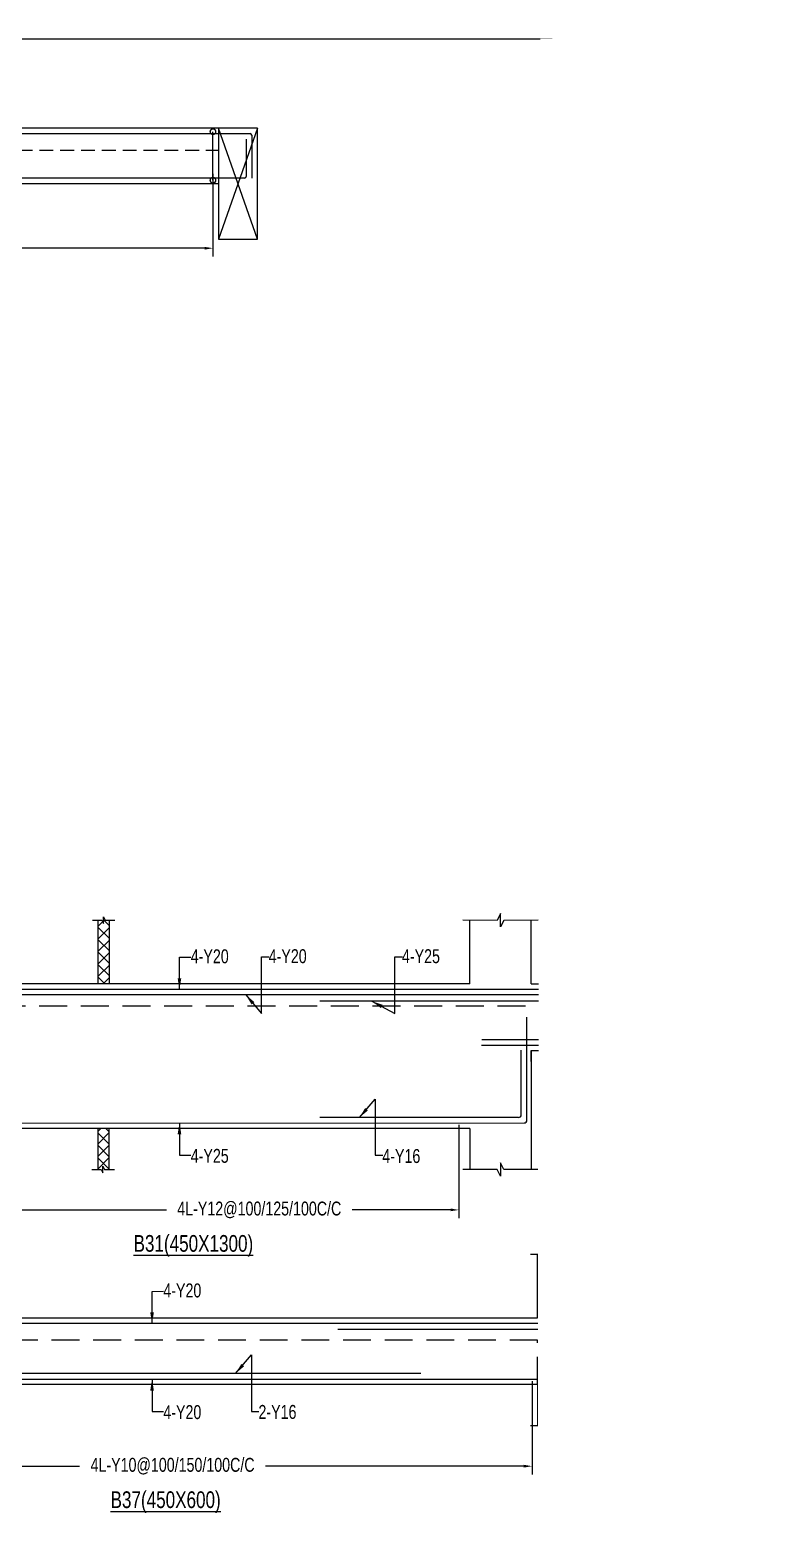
# Model space of a CAD drawing. Header units: millimetres. Extents: x 31347440 to 31744305, y -21457036 to -21063618.
# Drawn here: x 31674906 to 31681511, y -21135297 to -21121790 of the extents above; entities that cross this region are included whole.
import ezdxf

# ---------------------------------------------------------------- set-up
doc = ezdxf.new("R2010")
doc.units = ezdxf.units.MM
doc.header["$LTSCALE"] = 1000
doc.header["$MEASUREMENT"] = 0
doc.set_wipeout_variables(frame=1)
doc.header["$PDMODE"] = 3
for name, pattern in [('CONTINOUS', [0]), ('CONTINU', [0]), ('HIDDEN', [0.375, 0.25, -0.125])]:
    doc.linetypes.add(name, pattern=pattern)
for name, color, linetype in [('-S-ARROW', 253, 'Continuous'), ('-S-MISC', 8, 'Continuous'), ('-S-STIRUP', 11, 'Continuous'), ('-STR-BEAM', 7, 'CONTINU'), ('-STR-COLUMN', 5, 'HIDDEN'), ('-STR-REINF', 3, 'Continuous'), ('-STR-RF-DIM', 8, 'CONTINOUS'), ('-STR-TEXT', 6, 'Continuous'), ('S-COL HATCH', 9, 'Continuous'), ('SEC TEXT', 9, 'Continuous'), ('SLAB LINE', 254, 'HIDDEN')]:
    doc.layers.add(name, color=color, linetype=linetype)
doc.styles.add('BEAM-LS', font='romans.shx', dxfattribs={"width": 0.8})
doc.styles.add('SOBHA', font='swisscl.ttf')
doc.styles.add('sobha.sed', font='swisscl.ttf')
doc.dimstyles.new('S-50', dxfattribs={"dimscale": 50, "dimtxt": 2.5, "dimasz": 2, "dimexe": 0.5, "dimexo": 0.25, "dimgap": 0.25, "dimtad": 0, "dimdec": 0, "dimrnd": 0.0005, "dimzin": 0, "dimdsep": 46, "dimtxsty": 'sobha.sed', "dimblk": 'OBLIQUE', "dimcen": 0.09, "dimclrd": 8, "dimclre": 8, "dimclrt": 6, "dimadec": 0, "dimazin": 0, "dimtfac": 1, "dimtdec": 0, "dimtofl": 0, "dimtmove": 2, "dimatfit": 3, "dimfxl": 0.18, "dimtolj": 1, "dimtzin": 0, "dimlwd": -1, "dimlwe": -1, "dimarcsym": 0})
doc.dimstyles.new('S-DIM50', dxfattribs={"dimscale": 50, "dimtxt": 2.5, "dimasz": 1.5, "dimexe": 1.5, "dimexo": 1, "dimgap": 0.5, "dimtad": 0, "dimdec": 0, "dimzin": 0, "dimdsep": 46, "dimtxsty": 'SOBHA', "dimcen": 0.09, "dimclrd": 256, "dimclre": 256, "dimclrt": 6, "dimadec": 5, "dimazin": 0, "dimtfac": 1, "dimtdec": 0, "dimtofl": 0, "dimtmove": 0, "dimatfit": 3, "dimfxl": 0.18, "dimtolj": 1, "dimtzin": 0, "dimlwd": -1, "dimlwe": -1, "dimarcsym": 0})
doc.dimstyles.new('STIRUP', dxfattribs={"dimscale": 50, "dimtxt": 2.5, "dimasz": 2.2, "dimexe": 0, "dimexo": 0, "dimgap": 0.5, "dimtad": 0, "dimdec": 0, "dimzin": 0, "dimdsep": 46, "dimtxsty": 'BEAM-LS', "dimblk": 'DOTSMALL', "dimcen": 0.09, "dimclrd": 256, "dimclre": 256, "dimclrt": 256, "dimadec": 5, "dimazin": 0, "dimtfac": 1, "dimtdec": 0, "dimtofl": 0, "dimtmove": 0, "dimatfit": 3, "dimldrblk": 'DOTSMALL', "dimfxl": 0, "dimfxlon": 1, "dimtolj": 1, "dimtzin": 0, "dimlwd": -1, "dimlwe": -1, "dimarcsym": 0})

# ---------------------------------------------------------------- blocks, each defined once
blk = doc.blocks.new('*D452')
at = {"layer": '-STR-RF-DIM', "transparency": 16777216}
for p, q in [((31709133, -21128278), (31709133, -21129117)), ((31715533, -21128278), (31715533, -21129117)), ((31709208, -21129042), (31711288, -21129042)), ((31715458, -21129042), (31712962, -21129042))]:
    blk.add_line(p, q, dxfattribs=at)
for points in [[(31709208, -21129029), (31709208, -21129054), (31709133, -21129042)], [(31715458, -21129029), (31715458, -21129054), (31715533, -21129042)]]:
    blk.add_solid(points, dxfattribs=at)
at = {"layer": 'Defpoints', "color": 0, "transparency": 16777216}
for p in [(31709133, -21128278, 0), (31715533, -21128278, 0), (31715533, -21129042)]:
    blk.add_point(p, dxfattribs=at)
at = {"layer": '-STR-RF-DIM', "color": 6, "transparency": 16777216, "insert": (31712125, -21129042), "char_height": 125, "attachment_point": 5, "style": 'SOBHA'}
blk.add_mtext('\\A1;4L-Y12@100/150/100C/C', dxfattribs=at)
blk = doc.blocks.new('*D457')
at = {"layer": '-STR-RF-DIM', "transparency": 16777216}
for p, q in [((31736784, -21128275), (31736784, -21129117)), ((31743233, -21128278), (31743233, -21129117)), ((31736859, -21129042), (31739160, -21129042)), ((31743158, -21129042), (31740833, -21129042))]:
    blk.add_line(p, q, dxfattribs=at)
for points in [[(31736859, -21129029), (31736859, -21129054), (31736784, -21129042)], [(31743158, -21129029), (31743158, -21129054), (31743233, -21129042)]]:
    blk.add_solid(points, dxfattribs=at)
at = {"layer": 'Defpoints', "color": 0, "transparency": 16777216}
for p in [(31736784, -21128275, 0), (31743233, -21128278, 0), (31743233, -21129042)]:
    blk.add_point(p, dxfattribs=at)
at = {"layer": '-STR-RF-DIM', "color": 6, "transparency": 16777216, "insert": (31739997, -21129042), "char_height": 125, "attachment_point": 5, "style": 'SOBHA'}
blk.add_mtext('\\A1;4L-Y10@100/150/100C/C', dxfattribs=at)
blk = doc.blocks.new('*D458')
at = {"layer": '-STR-RF-DIM', "transparency": 16777216}
for p, q in [((31743834, -21128275), (31743834, -21129117)), ((31750283, -21128278), (31750283, -21129117)), ((31743909, -21129042), (31746210, -21129042)), ((31750208, -21129042), (31747883, -21129042))]:
    blk.add_line(p, q, dxfattribs=at)
for points in [[(31743909, -21129029), (31743909, -21129054), (31743834, -21129042)], [(31750208, -21129029), (31750208, -21129054), (31750283, -21129042)]]:
    blk.add_solid(points, dxfattribs=at)
at = {"layer": 'Defpoints', "color": 0, "transparency": 16777216}
for p in [(31743834, -21128275, 0), (31750283, -21128278, 0), (31750283, -21129042)]:
    blk.add_point(p, dxfattribs=at)
at = {"layer": '-STR-RF-DIM', "color": 6, "transparency": 16777216, "insert": (31747047, -21129042), "char_height": 125, "attachment_point": 5, "style": 'SOBHA'}
blk.add_mtext('\\A1;4L-Y10@100/150/100C/C', dxfattribs=at)
blk = doc.blocks.new('*D460')
at = {"layer": '-STR-RF-DIM', "transparency": 16777216}
for p, q in [((31703633, -21128978), (31703633, -21129817)), ((31708383, -21128978), (31708383, -21129817)), ((31703708, -21129742), (31705751, -21129742)), ((31708308, -21129742), (31707424, -21129742))]:
    blk.add_line(p, q, dxfattribs=at)
for points in [[(31703708, -21129729), (31703708, -21129754), (31703633, -21129742)], [(31708308, -21129729), (31708308, -21129754), (31708383, -21129742)]]:
    blk.add_solid(points, dxfattribs=at)
at = {"layer": 'Defpoints', "color": 0, "transparency": 16777216}
for p in [(31703633, -21128978, 0), (31708383, -21128978), (31703633, -21129742)]:
    blk.add_point(p, dxfattribs=at)
at = {"layer": '-STR-RF-DIM', "color": 6, "transparency": 16777216, "insert": (31706587, -21129742), "char_height": 125, "attachment_point": 5, "style": 'SOBHA'}
blk.add_mtext('\\A1;4L-Y12@100/125/100C/C', dxfattribs=at)
blk = doc.blocks.new('_OBLIQUE')
at = {"color": 0, "linetype": 'ByBlock'}
blk.add_line((-0.5, -0.5), (0.5, 0.5), dxfattribs=at)
blk = doc.blocks.new('*D359')
at = {"layer": '-STR-RF-DIM', "transparency": 16777216}
for p, q in [((31676552, -21123084), (31676552, -21123827)), ((31672226, -21123141), (31672226, -21123827)), ((31672301, -21123752), (31673699, -21123752)), ((31676477, -21123752), (31674807, -21123752))]:
    blk.add_line(p, q, dxfattribs=at)
for points in [[(31672301, -21123740), (31672301, -21123765), (31672226, -21123752)], [(31676477, -21123740), (31676477, -21123765), (31676552, -21123752)]]:
    blk.add_solid(points, dxfattribs=at)
at = {"layer": 'Defpoints', "color": 0, "transparency": 16777216}
for p in [(31676552, -21123084, 178587), (31672226, -21123141, 178587), (31672226, -21123752)]:
    blk.add_point(p, dxfattribs=at)
at = {"layer": '-STR-RF-DIM', "color": 6, "transparency": 16777216, "insert": (31674253, -21123752), "char_height": 125, "attachment_point": 5, "style": 'SOBHA'}
blk.add_mtext('\\A1;4L-Y8@1100C/C', dxfattribs=at)
blk = doc.blocks.new('_DotSmall')
at = {"color": 0, "linetype": 'ByBlock', "const_width": 0.5}
blk.add_lwpolyline([(-0.0625, 0, 1), (0.0625, 0, 1)], format="xyb", close=True, dxfattribs=at)
blk = doc.blocks.new('*D360')
at = {"layer": '-S-STIRUP', "ltscale": 100, "transparency": 16777216}
blk.add_line((31676552, -21123141), (31676552, -21122704), dxfattribs=at)
at = {"layer": 'Defpoints', "color": 0, "linetype": 'CONTINU', "ltscale": 100, "transparency": 16777216}
for p in [(31676552, -21122704), (31676552, -21122704), (31676552, -21123141)]:
    blk.add_point(p, dxfattribs=at)
at = {"layer": '-S-STIRUP', "linetype": 'CONTINU', "ltscale": 100, "transparency": 16777216, "xscale": 100, "yscale": 100, "zscale": 100}
for p, rotation in [((31676552, -21122704), 90), ((31676552, -21123141), 270)]:
    blk.add_blockref('_DotSmall', p, dxfattribs=dict(at, rotation=rotation))
blk = doc.blocks.new('bb')
at = {"layer": 'S-COL HATCH'}
h = blk.add_hatch(dxfattribs=at)
h.set_pattern_fill('ANSI37', color=252, scale=25)
h.set_pattern_definition([(45, (31624327.475, -21351555.004), (-56.1266, 56.1266), []), (135, (31624327.475, -21351555.004), (-56.1266, -56.1266), [])])
h.paths.add_polyline_path([(31705137.9, -21127708.4), (31705137.9, -21127137.5), (31705237.9, -21127137.5), (31705237.9, -21127708.4)])
h = blk.add_hatch(dxfattribs=at)
h.set_pattern_fill('ANSI37', color=252, scale=25)
h.set_pattern_definition([(45, (31624322.42, -21352055.004), (-56.1266, 56.1266), []), (135, (31624322.42, -21352055.004), (-56.1266, -56.1266), [])])
h.paths.add_polyline_path([(31705232.9, -21129008.4), (31705132.9, -21129008.4), (31705132.9, -21129379.3), (31705232.9, -21129379.3)])
at = {"layer": '-S-MISC', "linetype": 'ByBlock', "ltscale": 1000}
for points, elevation in [([(31705086.3, -21127137.3), (31705170.4, -21127137.3), (31705185.3, -21127167.1), (31705185.3, -21127107), (31705200.3, -21127137.3), (31705287.9, -21127137.3)], -118626.8), ([(31709095.9, -21127137.5), (31708788.2, -21127137.9), (31708758.3, -21127197.5), (31708758.3, -21127077.4), (31708728.4, -21127137.9), (31708418.9, -21127137.5)], 0), ([(31743846.2, -21127137.5), (31743555.1, -21127137.9), (31743525.3, -21127197.6), (31743525.3, -21127077.4), (31743495.4, -21127137.9), (31743218.4, -21127137.5)], 0), ([(31743846.2, -21128679.3), (31743555.1, -21128678.9), (31743525.3, -21128619.2), (31743525.3, -21128739.4), (31743495.4, -21128678.9), (31743218.4, -21128679.3)], 0), ([(31705081.2, -21129379.1), (31705165.3, -21129379.1), (31705180.3, -21129408.9), (31705180.3, -21129348.8), (31705195.2, -21129379.1), (31705282.9, -21129379.1)], 0), ([(31709095.4, -21129379.3), (31708787.6, -21129378.9), (31708757.8, -21129319.2), (31708757.8, -21129439.4), (31708727.9, -21129378.9), (31708418.4, -21129379.3)], 0)]:
    blk.add_lwpolyline(points, dxfattribs=dict(at, elevation=elevation))
at = {"layer": '-STR-BEAM'}
for p, q in [((31708482.8, -21127708.4, 0), (31703132.8, -21127708.4, -199043.3)), ((31709032.8, -21127708.4, 0), (31715582.8, -21127708.4, 0)), ((31736733.6, -21127708.4, 0), (31743282.8, -21127708.4, 0)), ((31743783.6, -21127708.4, 0), (31750332.8, -21127708.4, 0)), ((31709032.8, -21128308.4, 0), (31715582.8, -21128308.4, 0)), ((31743282.8, -21128308.4, 0), (31736733.6, -21128308.4, 0)), ((31750332.8, -21128308.4, 0), (31743783.6, -21128308.4, 0)), ((31708482.8, -21129008.4, 0), (31703682.6, -21129008.4, -178586.6))]:
    blk.add_line(p, q, dxfattribs=at)
at = {"layer": '-STR-COLUMN', "linetype": 'Continuous', "ltscale": 10}
for p, q in [((31705137.9, -21127708.4, -118626.8), (31705137.9, -21127137.5, -118626.8)), ((31705237.9, -21127708.4, -118626.8), (31705237.9, -21127137.5, -118626.8)), ((31708482.8, -21127708.4, 0), (31708482.8, -21127137.6, 0)), ((31709032.8, -21127708.4, 0), (31709032.8, -21127137.6, 0)), ((31743282.8, -21127708.4, 0), (31743282.8, -21127137.5, 0)), ((31743783.6, -21127708.4, 0), (31743783.6, -21127137.5, 0)), ((31709032.8, -21128308.4, 0), (31709032.8, -21129379.2, 0)), ((31709032.8, -21128408.4, 0), (31709032.8, -21128308.4, 0)), ((31743282.8, -21128308.4, 0), (31743282.8, -21128679.3, 0)), ((31743783.6, -21128308.4, 0), (31743783.6, -21128679.3, 0)), ((31705132.9, -21129008.4, 0), (31705132.9, -21129379.3, 0)), ((31705232.9, -21129008.4, 0), (31705232.9, -21129379.3, 0)), ((31708482.8, -21129008.4, 0), (31708482.8, -21129379.3, 0))]:
    blk.add_line(p, q, dxfattribs=at)
at = {"layer": '-STR-REINF', "ltscale": 10}
for p, q in [((31756158.8, -21127758.4, 0.1), (31703207.7, -21127758.4, 0)), ((31710832.8, -21127808.4, 0), (31703252.4, -21127808.4, 0)), ((31741484.5, -21127808.4, 0), (31752232.8, -21127808.4, 0)), ((31710832.8, -21127865.6, 0), (31707132.8, -21127865.6, 0)), ((31708995.9, -21128935.2, 0), (31708995.9, -21128008.3, 0)), ((31710832.8, -21128211.1, 0), (31708588.5, -21128211.1, 0)), ((31742232.4, -21128208.4, 0), (31737783.6, -21128208.4, 0)), ((31749282.4, -21128208.4, 0), (31744833.6, -21128208.4, 0)), ((31708588.2, -21128260.2, 0), (31715132.8, -21128258.4, 0)), ((31708944.5, -21128886.1, 0), (31708944.5, -21128303.8, 0)), ((31727032.8, -21128258.4, 0), (31756108.8, -21128258.4, 0)), ((31698407.8, -21128963.1, 0), (31708970.9, -21128960.2, 0)), ((31708919.5, -21128911.1, 0), (31707132.8, -21128911.1, 0))]:
    blk.add_line(p, q, dxfattribs=at)
for centre, start in [((31708919.5, -21128886.1, 0), 270), ((31708970.9, -21128935.2, 0), 270.0159)]:
    blk.add_arc(centre, 25, start, 0, dxfattribs=at)
at = {"layer": 'SLAB LINE', "color": 8, "linetype": 'HIDDEN'}
for p, q in [((31743282.8, -21127908.4, 0), (31736732.8, -21127908.4, 0)), ((31750332.8, -21127908.4, 0), (31743783.6, -21127908.4, 0))]:
    blk.add_line(p, q, dxfattribs=at)
at = {"layer": 'SLAB LINE', "color": 8, "linetype": 'HIDDEN', "elevation": 0}
for points in [[(31714231.9, -21127908.4), (31703582.8, -21127908.4)], [(31743783.6, -21127908.4), (31743783.6, -21128308.4), (31743282.8, -21128308.4), (31743282.8, -21127908.4)]]:
    blk.add_lwpolyline(points, dxfattribs=at)
at = {"layer": '-STR-TEXT', "color": 6, "style": 'SOBHA'}
for s, p in [('4-Y20', (31705970.1, -21127523.7, 0)), ('4-Y20', (31706671.7, -21127522.5, 0)), ('4-Y25', (31707871.1, -21127522.5, 0)), ('4-Y20', (31710123.8, -21127522.5, 0)), ('4-Y20', (31739913.8, -21127523.7, 0)), ('4-Y16', (31709802, -21128619.9, 0)), ('4-Y20', (31739913.8, -21128618.2, 0)), ('2-Y16', (31740770.1, -21128616.4, 0)), ('4-Y25', (31705970.1, -21129318.2, 0)), ('4-Y16', (31707694.3, -21129319.9, 0))]:
    blk.add_text(s, height=125, dxfattribs=at).set_placement(p)
at = {"layer": 'SEC TEXT', "color": 4, "linetype": 'ByBlock', "style": 'sobha.sed'}
for s, p in [('%%UB37(450X600)', (31739438.8, -21129417.9, 0)), ('%%UB31(450X1300)', (31705455.3, -21130117.9, 0))]:
    blk.add_text(s, height=150, rotation=359.98928, dxfattribs=at).set_placement(p)
at = {"layer": '-STR-RF-DIM'}
for base, p1, p2, text, picture, middle in [((31715532.8, -21129042, 0), (31709132.8, -21128278.1, 0), (31715532.8, -21128278.1, 0), '4L-Y12@100/150/100C/C', '*D452', (31712125, -21129042, 0)), ((31743232.8, -21129042, 0), (31736783.6, -21128274.8, 0), (31743232.8, -21128278.1, 0), '4L-Y10@100/150/100C/C', '*D457', (31739996.7, -21129042, 0)), ((31750282.8, -21129042, 0), (31743833.6, -21128274.8, 0), (31750282.8, -21128278.1, 0), '4L-Y10@100/150/100C/C', '*D458', (31747046.7, -21129042, 0))]:
    dim = blk.add_linear_dim(base=base, p1=p1, p2=p2, text=text, dimstyle='S-DIM50', override={"dimscale": 1, "dimtxt": 125, "dimasz": 75, "dimexe": 75, "dimexo": 0, "dimgap": 25, "dimsah": 1, "dimcen": 4.5, "dimfxl": 75}, dxfattribs=at)
    dim.commit()
    dim.dimension.update_dxf_attribs({"geometry": picture, "text_midpoint": middle, "dimtype": 128})
dim = blk.add_linear_dim(base=(31703632.8, -21129742, 0), p1=(31708382.8, -21128978.1, 0), p2=(31703632.8, -21128978.1, 0), angle=180, text='4L-Y12@100/125/100C/C', dimstyle='S-DIM50', override={"dimscale": 1, "dimtxt": 125, "dimasz": 75, "dimexe": 75, "dimexo": 0, "dimgap": 25, "dimsah": 1, "dimcen": 4.5, "dimfxl": 75}, dxfattribs=at)
dim.commit()
dim.dimension.update_dxf_attribs({"geometry": '*D460', "text_midpoint": (31706587.4, -21129742, 0), "dimtype": 128})
at = {"layer": '-S-ARROW'}
for points in [[(31705868.5, -21127758.4, 0), (31705868.5, -21127470, 0), (31705972, -21127468.6, 0)], [(31706465.3, -21127807.3, 0), (31706607.6, -21127974.5, 0), (31706607.6, -21127467.3, 0), (31706675, -21127467.3, 0)], [(31707601.1, -21127865.6, 0), (31707807, -21127974.5, 0), (31707807, -21127467.3, 0), (31707874.5, -21127467.3, 0)], [(31709917.5, -21127807.3, 0), (31710059.7, -21127974.5, 0), (31710059.7, -21127467.3, 0), (31710127.1, -21127467.3, 0)], [(31739812.3, -21127758.4, 0), (31739812.3, -21127470, 0), (31739915.7, -21127468.6, 0)], [(31709595.7, -21128212.1, 0), (31709737.9, -21128044.9, 0), (31709737.9, -21128549.5, 0), (31709805.3, -21128549.5, 0)], [(31740563.8, -21128208.5, 0), (31740706, -21128041.3, 0), (31740706, -21128548.6, 0), (31740773.4, -21128548.6, 0)], [(31739812.3, -21128261.1, 0), (31739812.3, -21128549.5, 0), (31739915.7, -21128550.8, 0)], [(31707488, -21128912.1, 0), (31707630.2, -21128744.9, 0), (31707630.2, -21129249.5, 0), (31707697.7, -21129249.5, 0)], [(31705868.5, -21128961.1, 0), (31705868.5, -21129249.5, 0), (31705972, -21129249.5, 0)]]:
    blk.add_leader(points, dimstyle='S-50', override={"dimgap": 0.1}, dxfattribs=at)

msp = doc.modelspace()

# ---------------------------------------------------------------- linework, layer by layer
at = {"layer": '-STR-BEAM'}
for p, q in [((31676602, -21122671.4, 0), (31672177, -21122671.4, 0)), ((31676952, -21123671.4, 0), (31676602, -21122671.4, 0)), ((31676952, -21122671.4, 0), (31676602, -21123671.4, 0))]:
    msp.add_line(p, q, dxfattribs=at)
at = {"layer": '-STR-BEAM', "elevation": 0}
for points in [[(31679606.4, -21150567.8), (31644306.4, -21150567.8), (31644306.4, -21121867.8), (31679606.4, -21121867.8)], [(31676952, -21122671.4), (31676602, -21122671.4), (31676602, -21123671.4), (31676952, -21123671.4)]]:
    msp.add_lwpolyline(points, close=True, dxfattribs=at)
msp.add_lwpolyline([(31672177, -21123171.4), (31676602, -21123171.4)], dxfattribs=at)
at = {"layer": '-STR-REINF', "ltscale": 10}
for p, q in [((31671667, -21122721.4, 0), (31676886.7, -21122721.4, 0)), ((31676851.7, -21122771.4, 0), (31676851.7, -21123106.4, 0)), ((31676901.7, -21122736.4, 0), (31676901.7, -21123122, 0)), ((31676836.7, -21123121.4, 0), (31671715, -21123121.4, 0))]:
    msp.add_line(p, q, dxfattribs=at)
for centre, start, end in [((31676886.7, -21122736.4, 0), 0, 90), ((31676836.7, -21123106.4, 0), 270, 0)]:
    msp.add_arc(centre, 15, start, end, dxfattribs=at)
at = {"layer": 'SLAB LINE', "color": 8, "linetype": 'HIDDEN', "ltscale": 0.5}
for p, q in [((31672177, -21122871.4, 0), (31676602, -21122871.4, 0)), ((31676602, -21122871.4, 0), (31676602, -21123671.4, 0))]:
    msp.add_line(p, q, dxfattribs=at)

# ---------------------------------------------------------------- block references
at = {"color": 251}
for p in [(-29617.9, -2659.1, 0), (-63808.3, -5664, 0)]:
    msp.add_blockref('bb', p, dxfattribs=at)

# ---------------------------------------------------------------- dimensions: what is measured, and where the dimension line sits
at = {"layer": '-S-STIRUP', "linetype": 'CONTINU', "ltscale": 100}
dim = msp.add_linear_dim(base=(31676552.2, -21122704.4, 178586.6), p1=(31676552.2, -21123141.1, 178586.6), p2=(31676552.2, -21122704.4, 178586.6), angle=90, text=' ', dimstyle='STIRUP', override={"dimasz": 2}, dxfattribs=at)
dim.commit()
dim.dimension.update_dxf_attribs({"geometry": '*D360', "text_midpoint": (31676552.2, -21122922.7, 178586.6)})
at = {"layer": '-STR-RF-DIM'}
dim = msp.add_linear_dim(base=(31672226.1, -21123752.5, 0), p1=(31676552.2, -21123084.2, 178586.6), p2=(31672226.1, -21123141.1, 178586.6), angle=180, text='4L-Y8@1100C/C', dimstyle='S-DIM50', override={"dimscale": 1, "dimtxt": 125, "dimasz": 75, "dimexe": 75, "dimexo": 0, "dimgap": 25, "dimsah": 1, "dimcen": 4.5, "dimfxl": 75}, dxfattribs=at)
dim.commit()
dim.dimension.update_dxf_attribs({"geometry": '*D359', "text_midpoint": (31674253.1, -21123752.5, 0), "dimtype": 160})

# ---------------------------------------------------------------- next in the draw order: wipeouts: each hides what was drawn before it
at = {"color": 250}
msp.add_wipeout([(31679497.5, -21121867.8), (31679448.9, -21150567.8), (31723699.5, -21150726), (31731233, -21121790), (31687277.8, -21121867.8)], dxfattribs=at).translate(0, 0, 0).dxf.layer = 'Defpoints'

doc.saveas('drawing.dxf')
